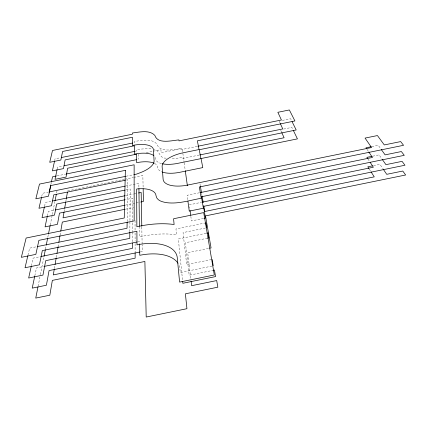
<?xml version="1.0" encoding="UTF-8"?>
<svg xmlns="http://www.w3.org/2000/svg" width="427" height="427" viewBox="0 0 427 427"><rect width="100%" height="100%" fill="white"/><g stroke="black" fill="none" stroke-linecap="round" stroke-linejoin="round"><path stroke-width="0.32" stroke-dasharray="2.13 1.6" d="M132.498 241.746L132.525 233.169M132.525 232.507L132.642 198.192L125.458 199.66M129.835 231.706L130.246 189.028L125.687 189.962M127.139 221.613L127.822 179.751L125.874 180.146M54.405 268.391L55.072 264.478M56.3 257.3L56.855 254.038M58.083 246.865L58.638 243.603M60.084 235.122L60.645 231.861M64.13 211.434L64.461 209.508M65.886 201.16L66.217 199.233M38.083 286.336L40.282 275.228M40.416 274.577L43.912 256.937M45.465 249.096L46.111 245.829M47.797 237.337L48.443 234.071M50.258 224.928L52.201 215.128M52.329 214.471L54.918 201.405M56.599 192.913L56.988 190.954M34.822 275.778L36.455 267.975L43.639 266.507M47.365 215.913L48.31 211.397L54.154 210.207M57.191 169.023L57.597 167.09L62.817 166.023M50.898 184.363L51.309 182.473M31.358 265.834L33.06 258.138L40.25 256.67M44.563 206.214L45.406 202.409L51.945 201.074M54.64 160.728L55.062 158.828L60.271 157.766M27.99 255.111L29.623 248.156L36.765 246.699M41.734 196.425L42.465 193.303L48.347 192.102M146.247 152.631L152.626 151.329M153.266 151.201L160.92 149.642L161.16 152.738L182.18 148.452L184.09 162.191M197.269 146.36L180.952 149.685L180.818 148.697C173.773 149.274 159.655 153.192 156.842 143.936C151.297 138.044 141.625 140.547 134.505 141.412L134.505 142.639L133.203 142.906M283.645 129.066L291.854 127.395L292.97 129.691M57.111 175.865L65.593 174.136M199.195 155.065L182.868 158.39L182.729 157.387L176.741 158.305L171.104 158.561M126.061 176.255L133.245 174.787M67.642 190.885L124.043 179.383M124.689 179.249L133.117 177.531M133.763 177.397L142.842 175.545L143.141 188.163M125.784 186.012L138.855 183.343L138.914 187.971M125.586 195.63L133.379 194.039M134.025 193.906L135.973 193.506M371.81 146.6L378.279 145.281L380.937 149.007M125.298 205.147L140.216 202.099M372.686 156.186L379.117 154.873L381.765 158.679M199.521 192.748L187.122 195.278L187.747 199.9M125.271 209.225L133.71 207.506M373.55 165.644L379.945 164.342L382.8 168.542M189.246 204.821L201.656 202.286M203.578 218.453L191.461 220.93L190.842 216.42M205.889 222.819L175.972 228.936L176.548 234.807A64.861 34.277 -15.7 0 0 139.544 236.894L139.415 226.977M137.643 241.874L139.602 241.474L139.624 243.449M205.451 228.018L183.044 232.598L186.695 264.601L210.842 259.659M206.108 233.297L178.342 238.971L182.58 280.635M140.307 251.941L142.26 251.54L142.138 244.901M207.602 238.181L185.393 242.723L189.188 275.228L213.148 270.323M208.456 248.461L187.704 252.704L190.778 278.431M211.952 266.085L180.269 272.57L179.879 268.594A41.013 21.942 -16 0 0 178.902 264.916M282.354 120.409L290.611 118.727L291.492 120.499M135.29 151.254L136.592 150.987L136.587 149.733L139.448 149.22L147.593 148.585L152.22 148.943M166.231 158.15C158.663 158.641 160.419 150.347 154.174 149.359M367.065 149.397L368.506 151.542M367.978 159.009L369.771 161.748M369.232 169.055L370.668 171.286M279.178 121.054L280.005 122.875M280.742 130.288L281.516 132.007M199.959 183.834L200.29 185.766M201.624 193.484L201.96 195.417M184.181 162.842L185.185 170.037M189.513 206.753L189.689 208.04M141.807 226.972L142.127 244.233M138.594 154.19L138.658 159.239M135.039 220.471L135.065 230.393M135.071 233.041L135.092 240.977M135.097 243.625L135.119 252.224M161.561 163.61A21.478 8.834 -12.5 0 1 155.567 158.636A21.563 8.802 -13.9 0 0 154.718 156.49M154.601 163.466A21.435 8.972 -13.9 0 1 157.659 167.379A21.35 9.004 -12.5 0 0 161.833 171.878"/><path stroke-width="0.64" d="M132.493 243.064L132.471 248.349L44.296 266.373M129.829 232.373L129.771 238.373L40.907 256.536M127.129 222.275L127.032 228.258L37.416 246.566M54.293 269.042L53.29 274.913L135.135 258.175L135.124 252.885M55.072 264.478L56.188 257.951M56.967 253.387L58.083 246.865M58.862 242.301L59.972 235.779M60.757 231.21L62.315 222.077L124.62 209.358M64.023 212.075L63.036 217.855L124.647 205.28M64.68 208.221L65.779 201.8M66.329 198.592L67.423 192.171M37.955 286.992L35.751 298.094L49.82 295.217L52.356 280.384L144.886 261.457L146.205 317.042L186.941 308.7L185.382 293.824L217.845 287.179L216.697 280.56L191.643 285.69L191.093 281.073M44.04 256.285L45.337 249.752M46.244 245.178L47.536 238.645M48.443 234.071L50.124 225.579M55.046 200.754L56.343 194.221M34.683 276.429L32.233 288.129L46.404 285.231L49.062 270.595L139.656 252.074M47.232 216.558L45.07 226.87L57.453 224.34L59.486 213.121L124.801 199.793M57.053 169.668L55.03 179.34L66.025 177.098L67.637 168.222L136.619 154.163L136.683 162.692A21.435 8.972 -13.9 0 1 154.115 163.231M49.249 191.931L50.76 184.992M51.448 181.843L52.542 176.799L56.46 175.999M31.214 266.475L28.657 278.014L42.94 275.095L45.721 260.662L136.992 242.008M44.424 206.849L42.033 217.642L54.501 215.096L56.626 204.053L125.036 190.09M54.501 161.363L52.393 170.869L63.452 168.617L65.134 159.895L134.51 145.756L134.521 154.131A21.563 8.802 -13.9 0 1 153.779 155.583M27.846 255.741L25.033 267.75L39.423 264.809L42.332 250.585L136.902 231.263L136.992 244.863A41.339 21.59 -15.9 0 1 177.28 257.769L179.591 282.087L214.311 274.983L203.7 212.598L173.565 218.752L174.115 224.527A65.368 33.722 -15.6 0 0 136.87 226.753L136.613 189.012L138.167 188.835A24.611 11.054 -14.6 0 1 156.042 195.844C156.858 200.914 163.002 202.115 167.251 202.745C178.78 204.058 190.052 200.226 201.261 198.261L199.345 186.989L403.568 145.303L400.649 141.593L384.289 144.934L377.436 135.562L365.058 138.086L371.559 147.534L184.966 185.612L181.459 185.953A23.538 10.28 -12.4 0 1 163.119 179.287L162.137 166.621A22.743 9.602 -12.3 0 1 183.108 152.802L199.019 149.557L197.386 140.83L294.913 120.953L289.357 109.958L277.854 112.301L281.43 120.003L179.009 140.878L178.881 139.912C171.851 140.446 157.739 144.518 154.82 135.354C149.178 129.562 139.544 132.14 132.397 132.994L132.391 134.201L52.5 150.475L49.729 162.303L60.853 160.034L62.604 151.468L132.375 137.254L132.338 145.468A21.692 8.625 -13.8 0 1 153.458 149.786L154.078 160.878A22.396 9.186 -14 0 1 140.766 172.503L136.512 174.125L133.897 174.654M41.446 197.674L38.958 208.285L51.507 205.723L53.727 194.861L125.223 180.279M197.92 146.226L282.765 128.933L280.283 123.478M66.244 174.002L136.704 159.639M199.847 154.932L284.088 137.756L281.772 132.583M48.998 191.969L125.41 176.388M52.596 200.941L125.132 186.145M55.451 209.94L124.935 195.763M138.572 192.977L141.172 192.449L141.796 226.31M371.159 146.733L365.982 147.79L366.702 148.863M140.862 201.971L143.456 201.437L143.157 188.825M372.045 156.314L366.9 157.366L367.615 158.46M200.178 192.614L372.472 157.44L368.864 152.081M372.275 165.906L367.802 166.818L368.875 168.494M202.307 202.152L373.369 167.219L370.134 162.292M204.213 218.32L205.488 218.064L203.476 206.385L404.967 165.233L402.069 161.358L385.928 164.657L382.144 159.218M206.753 233.163L208.045 232.896L208.904 237.914L207.602 238.181M209.753 248.194L211.05 247.927L205.504 215.886L405.65 174.995L402.768 171.046L386.729 174.323L383.158 169.071M213.148 270.323L214.439 270.056L215.566 276.584L182.847 283.282L182.644 281.297M61.573 157.499L132.551 143.04M64.125 165.756L134.633 151.388M381.316 149.535L385.111 154.862L401.364 151.542L404.273 155.337L201.427 196.751L203.391 208.232L189.268 211.114L187.928 201.218M371.026 171.846L374.255 176.869L204.746 211.498L203.743 205.707M292.079 121.684L296.183 129.968L199.233 149.733L200.909 158.636L177.691 163.37A21.478 8.834 -12.5 0 1 162.228 163.765M293.253 130.262L297.438 138.876L201.064 158.529L202.772 167.603L179.698 172.311A21.35 9.004 -12.5 0 1 162.409 172.092M200.402 186.407L201.517 192.839M202.072 196.057L203.188 202.489M205.889 222.819L206.732 227.756M212.144 259.392L213.249 265.818M185.275 170.693L187.373 185.734M190.047 210.618L190.666 215.128M138.924 188.633L139.405 226.315M139.634 244.105L139.778 255.298A41.013 21.942 -16 0 1 177.984 263.224M125.367 170.346L124.252 217.994L26.127 238.031L21.35 257.326L35.847 254.364L38.889 240.353L134.163 220.898L134.137 164.785L39.492 184.08L35.841 198.811L48.475 196.233L50.792 185.553L125.367 170.346"/></g></svg>
